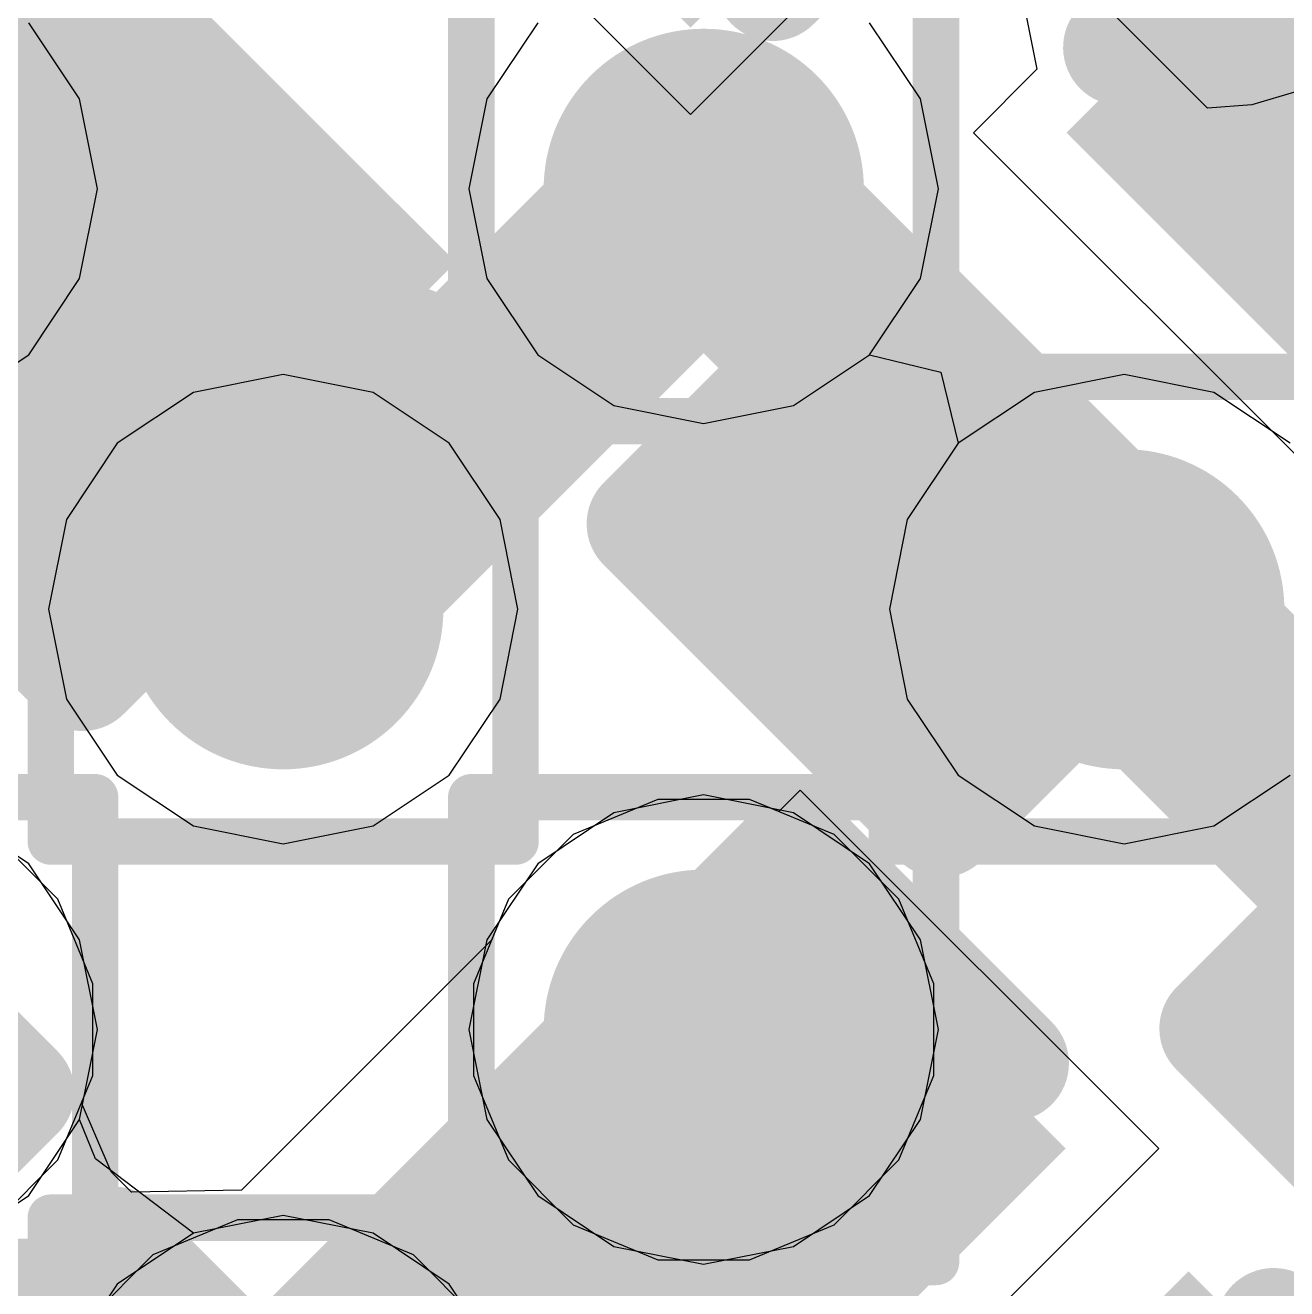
# Model space of a CAD drawing. Header units: inches. Extents: x -6 to 284, y -12 to 154.
# Drawn here: x 54.126 to 55.505, y 3.397 to 4.778 of the extents above; entities that cross this region are included whole.
import ezdxf

# ---------------------------------------------------------------- set-up
doc = ezdxf.new("R2010")
doc.units = ezdxf.units.IN
for name, color, linetype in [('Bottom Layer', 5, 'Continuous'), ('Bottom Overlay', 54, 'Continuous'), ('Bottom Paste', 16, 'Continuous'), ('Bottom Solder', 6, 'Continuous'), ('Drill Drawing', 1, 'Continuous'), ('GND-1', 16, 'Continuous'), ('GND-2', 90, 'Continuous'), ('GND-3', 216, 'Continuous'), ('GND-4', 54, 'Continuous'), ('PWR-1', 156, 'Continuous'), ('PWR-2', 130, 'Continuous'), ('Signal L1', 76, 'Continuous'), ('Signal L2', 6, 'Continuous'), ('Top Layer', 1, 'Continuous'), ('Top Paste', 8, 'Continuous'), ('Top Solder', 216, 'Continuous'), ('Via Holes', 16, 'Continuous')]:
    doc.layers.add(name, color=color, linetype=linetype)

# ---------------------------------------------------------------- blocks, each defined once
blk = doc.blocks.new('BGA_565_15_5_14_4__132')
at = {"layer": 'Top Layer'}
h = blk.add_hatch(color=1, dxfattribs=at)
edge = h.paths.add_edge_path()
edge.add_arc((2.275, 3.575), 0.125, 0, 360)
h = blk.add_hatch(color=1, dxfattribs=at)
edge = h.paths.add_edge_path()
edge.add_arc((2.925, 3.575), 0.125, 0, 360)
h = blk.add_hatch(color=1, dxfattribs=at)
edge = h.paths.add_edge_path()
edge.add_arc((2.275, 2.925), 0.125, 0, 360)
h = blk.add_hatch(color=1, dxfattribs=at)
edge = h.paths.add_edge_path()
edge.add_arc((2.925, 2.925), 0.125, 0, 360)
at = {"layer": 'Top Paste'}
h = blk.add_hatch(color=8, dxfattribs=at)
edge = h.paths.add_edge_path()
edge.add_arc((2.275, 3.575), 0.125, 0, 360)
h = blk.add_hatch(color=8, dxfattribs=at)
edge = h.paths.add_edge_path()
edge.add_arc((2.925, 3.575), 0.125, 0, 360)
h = blk.add_hatch(color=8, dxfattribs=at)
edge = h.paths.add_edge_path()
edge.add_arc((2.275, 2.925), 0.125, 0, 360)
h = blk.add_hatch(color=8, dxfattribs=at)
edge = h.paths.add_edge_path()
edge.add_arc((2.925, 2.925), 0.125, 0, 360)
at = {"layer": 'Top Solder'}
h = blk.add_hatch(color=216, dxfattribs=at)
edge = h.paths.add_edge_path()
edge.add_arc((2.275, 3.575), 0.175, 0, 360)
h = blk.add_hatch(color=216, dxfattribs=at)
edge = h.paths.add_edge_path()
edge.add_arc((2.925, 3.575), 0.175, 0, 360)
h = blk.add_hatch(color=216, dxfattribs=at)
edge = h.paths.add_edge_path()
edge.add_arc((2.275, 2.925), 0.175, 0, 360)
h = blk.add_hatch(color=216, dxfattribs=at)
edge = h.paths.add_edge_path()
edge.add_arc((2.925, 2.925), 0.175, 0, 360)
blk = doc.blocks.new('R___0201_B_191')
at = {"layer": 'Bottom Layer'}
for points in [[(-0.41, 0.185), (-0.14, 0.185), (-0.14, -0.185), (-0.41, -0.185)], [(0.14, 0.185), (0.41, 0.185), (0.41, -0.185), (0.14, -0.185)]]:
    blk.add_hatch(color=5, dxfattribs=at).paths.add_polyline_path(points)
at = {"layer": 'Bottom Paste'}
for points in [[(-0.41, 0.185), (-0.14, 0.185), (-0.14, -0.185), (-0.41, -0.185)], [(0.14, 0.185), (0.41, 0.185), (0.41, -0.185), (0.14, -0.185)]]:
    blk.add_hatch(color=16, dxfattribs=at).paths.add_polyline_path(points)
at = {"layer": 'Bottom Solder'}
for points in [[(-0.465, 0.24), (-0.085, 0.24), (-0.085, -0.24), (-0.465, -0.24)], [(0.085, 0.24), (0.465, 0.24), (0.465, -0.24), (0.085, -0.24)]]:
    blk.add_hatch(color=6, dxfattribs=at).paths.add_polyline_path(points)
at = {"layer": 'Bottom Overlay'}
for points in [[(-0.4826, 0.254, 0.127, 0.127, 0), (-0.4826, -0.254, 0.127, 0.127, 0)], [(-0.4826, 0.254, 0.127, 0.127, 0), (0.4826, 0.254, 0.127, 0.127, 0)], [(0.4826, 0.254, 0.127, 0.127, 0), (0.4826, -0.254, 0.127, 0.127, 0)], [(-0.4826, -0.254, 0.127, 0.127, 0), (0.4826, -0.254, 0.127, 0.127, 0)]]:
    blk.add_lwpolyline(points, format="xyseb", dxfattribs=at)
for points in [[(-0.5144, 0.254, 0.0635, 0.0635, 1), (-0.4509, 0.254, 0.0635, 0.0635, 1)], [(-0.5144, 0.254, 0.0635, 0.0635, 1), (-0.4509, 0.254, 0.0635, 0.0635, 1)], [(0.4508, 0.254, 0.0635, 0.0635, 1), (0.5143, 0.254, 0.0635, 0.0635, 1)], [(0.4508, 0.254, 0.0635, 0.0635, 1), (0.5143, 0.254, 0.0635, 0.0635, 1)], [(-0.5144, -0.254, 0.0635, 0.0635, 1), (-0.4509, -0.254, 0.0635, 0.0635, 1)], [(-0.5144, -0.254, 0.0635, 0.0635, 1), (-0.4509, -0.254, 0.0635, 0.0635, 1)], [(0.4509, -0.254, 0.0635, 0.0635, 1), (0.5144, -0.254, 0.0635, 0.0635, 1)], [(0.4509, -0.254, 0.0635, 0.0635, 1), (0.5144, -0.254, 0.0635, 0.0635, 1)]]:
    blk.add_lwpolyline(points, format="xyseb", close=True, dxfattribs=at)
blk = doc.blocks.new('CAP_0201_B_334')
at = {"layer": 'Bottom Layer'}
for points in [[(-0.45, 0.15), (-0.15, 0.15), (-0.15, -0.15), (-0.45, -0.15)], [(0.15, 0.15), (0.45, 0.15), (0.45, -0.15), (0.15, -0.15)]]:
    blk.add_hatch(color=5, dxfattribs=at).paths.add_polyline_path(points)
at = {"layer": 'Bottom Paste'}
for points in [[(-0.45, 0.15), (-0.15, 0.15), (-0.15, -0.15), (-0.45, -0.15)], [(0.15, 0.15), (0.45, 0.15), (0.45, -0.15), (0.15, -0.15)]]:
    blk.add_hatch(color=16, dxfattribs=at).paths.add_polyline_path(points)
at = {"layer": 'Bottom Solder'}
for points in [[(-0.505, 0.205), (-0.095, 0.205), (-0.095, -0.205), (-0.505, -0.205)], [(0.095, 0.205), (0.505, 0.205), (0.505, -0.205), (0.095, -0.205)]]:
    blk.add_hatch(color=6, dxfattribs=at).paths.add_polyline_path(points)
at = {"layer": 'Bottom Overlay'}
for points in [[(-0.5334, 0.2286, 0.127, 0.127, 0), (-0.2032, 0.2286, 0.127, 0.127, 0)], [(-0.5334, 0.2286, 0.127, 0.127, 0), (-0.5334, -0.2286, 0.127, 0.127, 0)], [(0.2032, 0.2286, 0.127, 0.127, 0), (0.5334, 0.2286, 0.127, 0.127, 0)], [(0.5334, 0.2286, 0.127, 0.127, 0), (0.5334, -0.2286, 0.127, 0.127, 0)], [(-0.5334, -0.2286, 0.127, 0.127, 0), (-0.2032, -0.2286, 0.127, 0.127, 0)], [(0.2032, -0.2286, 0.127, 0.127, 0), (0.5334, -0.2286, 0.127, 0.127, 0)]]:
    blk.add_lwpolyline(points, format="xyseb", dxfattribs=at)
for points in [[(-0.5651, 0.2286, 0.0635, 0.0635, 1), (-0.5016, 0.2286, 0.0635, 0.0635, 1)], [(-0.5651, 0.2286, 0.0635, 0.0635, 1), (-0.5016, 0.2286, 0.0635, 0.0635, 1)], [(-0.2349, 0.2286, 0.0635, 0.0635, 1), (-0.1714, 0.2286, 0.0635, 0.0635, 1)], [(0.1714, 0.2286, 0.0635, 0.0635, 1), (0.2349, 0.2286, 0.0635, 0.0635, 1)], [(0.5016, 0.2286, 0.0635, 0.0635, 1), (0.5651, 0.2286, 0.0635, 0.0635, 1)], [(0.5016, 0.2286, 0.0635, 0.0635, 1), (0.5651, 0.2286, 0.0635, 0.0635, 1)], [(-0.5651, -0.2286, 0.0635, 0.0635, 1), (-0.5016, -0.2286, 0.0635, 0.0635, 1)], [(-0.5651, -0.2286, 0.0635, 0.0635, 1), (-0.5016, -0.2286, 0.0635, 0.0635, 1)], [(-0.2349, -0.2286, 0.0635, 0.0635, 1), (-0.1714, -0.2286, 0.0635, 0.0635, 1)], [(0.1714, -0.2286, 0.0635, 0.0635, 1), (0.2349, -0.2286, 0.0635, 0.0635, 1)], [(0.5016, -0.2286, 0.0635, 0.0635, 1), (0.5651, -0.2286, 0.0635, 0.0635, 1)], [(0.5016, -0.2286, 0.0635, 0.0635, 1), (0.5651, -0.2286, 0.0635, 0.0635, 1)]]:
    blk.add_lwpolyline(points, format="xyseb", close=True, dxfattribs=at)
blk = doc.blocks.new('CAP_0201_B_357')
at = {"layer": 'Bottom Layer'}
for points in [[(-0.45, 0.15), (-0.15, 0.15), (-0.15, -0.15), (-0.45, -0.15)], [(0.15, 0.15), (0.45, 0.15), (0.45, -0.15), (0.15, -0.15)]]:
    blk.add_hatch(color=5, dxfattribs=at).paths.add_polyline_path(points)
at = {"layer": 'Bottom Paste'}
for points in [[(-0.45, 0.15), (-0.15, 0.15), (-0.15, -0.15), (-0.45, -0.15)], [(0.15, 0.15), (0.45, 0.15), (0.45, -0.15), (0.15, -0.15)]]:
    blk.add_hatch(color=16, dxfattribs=at).paths.add_polyline_path(points)
at = {"layer": 'Bottom Solder'}
for points in [[(-0.505, 0.205), (-0.095, 0.205), (-0.095, -0.205), (-0.505, -0.205)], [(0.095, 0.205), (0.505, 0.205), (0.505, -0.205), (0.095, -0.205)]]:
    blk.add_hatch(color=6, dxfattribs=at).paths.add_polyline_path(points)
at = {"layer": 'Bottom Overlay'}
for points in [[(-0.2032, 0.2286, 0.127, 0.127, 0), (-0.5334, 0.2286, 0.127, 0.127, 0)], [(-0.5334, 0.2286, 0.127, 0.127, 0), (-0.5334, -0.2286, 0.127, 0.127, 0)], [(0.5334, 0.2286, 0.127, 0.127, 0), (0.2032, 0.2286, 0.127, 0.127, 0)], [(0.5334, 0.2286, 0.127, 0.127, 0), (0.5334, -0.2286, 0.127, 0.127, 0)], [(-0.2032, -0.2286, 0.127, 0.127, 0), (-0.5334, -0.2286, 0.127, 0.127, 0)], [(0.5334, -0.2286, 0.127, 0.127, 0), (0.2032, -0.2286, 0.127, 0.127, 0)]]:
    blk.add_lwpolyline(points, format="xyseb", dxfattribs=at)
for points in [[(-0.5651, 0.2286, 0.0635, 0.0635, 1), (-0.5016, 0.2286, 0.0635, 0.0635, 1)], [(-0.5651, 0.2286, 0.0635, 0.0635, 1), (-0.5016, 0.2286, 0.0635, 0.0635, 1)], [(-0.2349, 0.2286, 0.0635, 0.0635, 1), (-0.1714, 0.2286, 0.0635, 0.0635, 1)], [(0.1714, 0.2286, 0.0635, 0.0635, 1), (0.2349, 0.2286, 0.0635, 0.0635, 1)], [(0.5016, 0.2286, 0.0635, 0.0635, 1), (0.5651, 0.2286, 0.0635, 0.0635, 1)], [(0.5016, 0.2286, 0.0635, 0.0635, 1), (0.5651, 0.2286, 0.0635, 0.0635, 1)], [(-0.5651, -0.2286, 0.0635, 0.0635, 1), (-0.5016, -0.2286, 0.0635, 0.0635, 1)], [(-0.5651, -0.2286, 0.0635, 0.0635, 1), (-0.5016, -0.2286, 0.0635, 0.0635, 1)], [(-0.2349, -0.2286, 0.0635, 0.0635, 1), (-0.1714, -0.2286, 0.0635, 0.0635, 1)], [(0.1714, -0.2286, 0.0635, 0.0635, 1), (0.2349, -0.2286, 0.0635, 0.0635, 1)], [(0.5016, -0.2286, 0.0635, 0.0635, 1), (0.5651, -0.2286, 0.0635, 0.0635, 1)], [(0.5016, -0.2286, 0.0635, 0.0635, 1), (0.5651, -0.2286, 0.0635, 0.0635, 1)]]:
    blk.add_lwpolyline(points, format="xyseb", close=True, dxfattribs=at)
blk = doc.blocks.new('CAP_0201_B_362')
at = {"layer": 'Bottom Layer'}
for points in [[(-0.45, 0.15), (-0.15, 0.15), (-0.15, -0.15), (-0.45, -0.15)], [(0.15, 0.15), (0.45, 0.15), (0.45, -0.15), (0.15, -0.15)]]:
    blk.add_hatch(color=5, dxfattribs=at).paths.add_polyline_path(points)
at = {"layer": 'Bottom Paste'}
for points in [[(-0.45, 0.15), (-0.15, 0.15), (-0.15, -0.15), (-0.45, -0.15)], [(0.15, 0.15), (0.45, 0.15), (0.45, -0.15), (0.15, -0.15)]]:
    blk.add_hatch(color=16, dxfattribs=at).paths.add_polyline_path(points)
at = {"layer": 'Bottom Solder'}
for points in [[(-0.505, 0.205), (-0.095, 0.205), (-0.095, -0.205), (-0.505, -0.205)], [(0.095, 0.205), (0.505, 0.205), (0.505, -0.205), (0.095, -0.205)]]:
    blk.add_hatch(color=6, dxfattribs=at).paths.add_polyline_path(points)
at = {"layer": 'Bottom Overlay'}
for points in [[(-0.5334, 0.2286, 0.127, 0.127, 0), (-0.5334, -0.2286, 0.127, 0.127, 0)], [(-0.5334, 0.2286, 0.127, 0.127, 0), (-0.2032, 0.2286, 0.127, 0.127, 0)], [(0.2032, 0.2286, 0.127, 0.127, 0), (0.5334, 0.2286, 0.127, 0.127, 0)], [(0.5334, 0.2286, 0.127, 0.127, 0), (0.5334, -0.2286, 0.127, 0.127, 0)], [(-0.5334, -0.2286, 0.127, 0.127, 0), (-0.2032, -0.2286, 0.127, 0.127, 0)], [(0.2032, -0.2286, 0.127, 0.127, 0), (0.5334, -0.2286, 0.127, 0.127, 0)]]:
    blk.add_lwpolyline(points, format="xyseb", dxfattribs=at)
for points in [[(-0.5651, 0.2286, 0.0635, 0.0635, 1), (-0.5016, 0.2286, 0.0635, 0.0635, 1)], [(-0.5651, 0.2286, 0.0635, 0.0635, 1), (-0.5016, 0.2286, 0.0635, 0.0635, 1)], [(-0.2349, 0.2286, 0.0635, 0.0635, 1), (-0.1714, 0.2286, 0.0635, 0.0635, 1)], [(0.1714, 0.2286, 0.0635, 0.0635, 1), (0.2349, 0.2286, 0.0635, 0.0635, 1)], [(0.5016, 0.2286, 0.0635, 0.0635, 1), (0.5651, 0.2286, 0.0635, 0.0635, 1)], [(0.5016, 0.2286, 0.0635, 0.0635, 1), (0.5651, 0.2286, 0.0635, 0.0635, 1)], [(-0.5651, -0.2286, 0.0635, 0.0635, 1), (-0.5016, -0.2286, 0.0635, 0.0635, 1)], [(-0.5651, -0.2286, 0.0635, 0.0635, 1), (-0.5016, -0.2286, 0.0635, 0.0635, 1)], [(-0.2349, -0.2286, 0.0635, 0.0635, 1), (-0.1714, -0.2286, 0.0635, 0.0635, 1)], [(0.1714, -0.2286, 0.0635, 0.0635, 1), (0.2349, -0.2286, 0.0635, 0.0635, 1)], [(0.5016, -0.2286, 0.0635, 0.0635, 1), (0.5651, -0.2286, 0.0635, 0.0635, 1)], [(0.5016, -0.2286, 0.0635, 0.0635, 1), (0.5651, -0.2286, 0.0635, 0.0635, 1)]]:
    blk.add_lwpolyline(points, format="xyseb", close=True, dxfattribs=at)
blk = doc.blocks.new('CAP_0201_B_376')
at = {"layer": 'Bottom Layer'}
for points in [[(-0.45, 0.15), (-0.15, 0.15), (-0.15, -0.15), (-0.45, -0.15)], [(0.15, 0.15), (0.45, 0.15), (0.45, -0.15), (0.15, -0.15)]]:
    blk.add_hatch(color=5, dxfattribs=at).paths.add_polyline_path(points)
at = {"layer": 'Bottom Paste'}
for points in [[(-0.45, 0.15), (-0.15, 0.15), (-0.15, -0.15), (-0.45, -0.15)], [(0.15, 0.15), (0.45, 0.15), (0.45, -0.15), (0.15, -0.15)]]:
    blk.add_hatch(color=16, dxfattribs=at).paths.add_polyline_path(points)
at = {"layer": 'Bottom Solder'}
for points in [[(-0.505, 0.205), (-0.095, 0.205), (-0.095, -0.205), (-0.505, -0.205)], [(0.095, 0.205), (0.505, 0.205), (0.505, -0.205), (0.095, -0.205)]]:
    blk.add_hatch(color=6, dxfattribs=at).paths.add_polyline_path(points)
at = {"layer": 'Bottom Overlay'}
for points in [[(-0.5334, 0.2286, 0.127, 0.127, 0), (-0.2032, 0.2286, 0.127, 0.127, 0)], [(-0.5334, 0.2286, 0.127, 0.127, 0), (-0.5334, -0.2286, 0.127, 0.127, 0)], [(0.2032, 0.2286, 0.127, 0.127, 0), (0.5334, 0.2286, 0.127, 0.127, 0)], [(0.5334, 0.2286, 0.127, 0.127, 0), (0.5334, -0.2286, 0.127, 0.127, 0)], [(-0.5334, -0.2286, 0.127, 0.127, 0), (-0.2032, -0.2286, 0.127, 0.127, 0)], [(0.2032, -0.2286, 0.127, 0.127, 0), (0.5334, -0.2286, 0.127, 0.127, 0)]]:
    blk.add_lwpolyline(points, format="xyseb", dxfattribs=at)
for points in [[(-0.5651, 0.2286, 0.0635, 0.0635, 1), (-0.5016, 0.2286, 0.0635, 0.0635, 1)], [(-0.5651, 0.2286, 0.0635, 0.0635, 1), (-0.5016, 0.2286, 0.0635, 0.0635, 1)], [(-0.2349, 0.2286, 0.0635, 0.0635, 1), (-0.1714, 0.2286, 0.0635, 0.0635, 1)], [(0.1714, 0.2286, 0.0635, 0.0635, 1), (0.2349, 0.2286, 0.0635, 0.0635, 1)], [(0.5016, 0.2286, 0.0635, 0.0635, 1), (0.5651, 0.2286, 0.0635, 0.0635, 1)], [(0.5016, 0.2286, 0.0635, 0.0635, 1), (0.5651, 0.2286, 0.0635, 0.0635, 1)], [(-0.5651, -0.2286, 0.0635, 0.0635, 1), (-0.5016, -0.2286, 0.0635, 0.0635, 1)], [(-0.5651, -0.2286, 0.0635, 0.0635, 1), (-0.5016, -0.2286, 0.0635, 0.0635, 1)], [(-0.2349, -0.2286, 0.0635, 0.0635, 1), (-0.1714, -0.2286, 0.0635, 0.0635, 1)], [(0.1714, -0.2286, 0.0635, 0.0635, 1), (0.2349, -0.2286, 0.0635, 0.0635, 1)], [(0.5016, -0.2286, 0.0635, 0.0635, 1), (0.5651, -0.2286, 0.0635, 0.0635, 1)], [(0.5016, -0.2286, 0.0635, 0.0635, 1), (0.5651, -0.2286, 0.0635, 0.0635, 1)]]:
    blk.add_lwpolyline(points, format="xyseb", close=True, dxfattribs=at)
blk = doc.blocks.new('C___0402_B_417')
at = {"layer": 'Bottom Layer'}
blk.add_hatch(color=5, dxfattribs=at).paths.add_polyline_path([(-0.2413, 0.3175), (-0.2413, -0.3175), (-0.6985, -0.3175), (-0.6985, 0.3175)])
at = {"layer": 'Bottom Paste'}
blk.add_hatch(color=16, dxfattribs=at).paths.add_polyline_path([(-0.2413, 0.3175), (-0.2413, -0.3175), (-0.6985, -0.3175), (-0.6985, 0.3175)])
at = {"layer": 'Bottom Solder'}
for points in [[(-0.1813, 0.3775), (-0.1813, -0.3775), (-0.7585, -0.3775), (-0.7585, 0.3775)], [(0.7585, 0.3775), (0.7585, -0.3775), (0.1813, -0.3775), (0.1813, 0.3775)]]:
    blk.add_hatch(color=6, dxfattribs=at).paths.add_polyline_path(points)
at = {"layer": 'Bottom Overlay'}
for points in [[(-0.7874, 0.4064, 0.127, 0.127, 0), (-0.7874, -0.4064, 0.127, 0.127, 0)], [(-0.7874, -0.4064, 0.127, 0.127, 0), (-0.2794, -0.4064, 0.127, 0.127, 0)], [(0.2794, -0.4064, 0.127, 0.127, 0), (0.7874, -0.4064, 0.127, 0.127, 0)]]:
    blk.add_lwpolyline(points, format="xyseb", dxfattribs=at)
for points in [[(-0.8191, -0.4064, 0.0635, 0.0635, 1), (-0.7556, -0.4064, 0.0635, 0.0635, 1)], [(-0.8191, -0.4064, 0.0635, 0.0635, 1), (-0.7556, -0.4064, 0.0635, 0.0635, 1)], [(-0.3111, -0.4064, 0.0635, 0.0635, 1), (-0.2477, -0.4064, 0.0635, 0.0635, 1)], [(0.2477, -0.4064, 0.0635, 0.0635, 1), (0.3111, -0.4064, 0.0635, 0.0635, 1)]]:
    blk.add_lwpolyline(points, format="xyseb", close=True, dxfattribs=at)

msp = doc.modelspace()

# ---------------------------------------------------------------- hatches: boundary and pattern name
at = {"layer": 'Bottom Layer'}
h = msp.add_hatch(color=5, dxfattribs=at)
edge = h.paths.add_edge_path()
edge.add_arc((54.8674, 4.599), 0.15, 0, 360)
h = msp.add_hatch(color=5, dxfattribs=at)
edge = h.paths.add_edge_path()
edge.add_arc((54.4078, 4.1394), 0.15, 0, 360)
h = msp.add_hatch(color=5, dxfattribs=at)
edge = h.paths.add_edge_path()
edge.add_arc((55.3271, 4.1394), 0.15, 0, 360)
h = msp.add_hatch(color=5, dxfattribs=at)
edge = h.paths.add_edge_path()
edge.add_arc((54.8674, 3.6798), 0.15, 0, 360)
at = {"layer": 'GND-1'}
h = msp.add_hatch(color=16, dxfattribs=at)
edge = h.paths.add_edge_path()
edge.add_arc((54.8674, 4.599), 0.15, 0, 360)
h = msp.add_hatch(color=16, dxfattribs=at)
edge = h.paths.add_edge_path()
edge.add_arc((54.4078, 4.1394), 0.15, 0, 360)
h = msp.add_hatch(color=16, dxfattribs=at)
edge = h.paths.add_edge_path()
edge.add_arc((55.3271, 4.1394), 0.15, 0, 360)
h = msp.add_hatch(color=16, dxfattribs=at)
edge = h.paths.add_edge_path()
edge.add_arc((54.8674, 3.6798), 0.15, 0, 360)
at = {"layer": 'GND-2'}
h = msp.add_hatch(color=90, dxfattribs=at)
edge = h.paths.add_edge_path()
edge.add_arc((54.8674, 4.599), 0.15, 0, 360)
h = msp.add_hatch(color=90, dxfattribs=at)
edge = h.paths.add_edge_path()
edge.add_arc((54.4078, 4.1394), 0.15, 0, 360)
h = msp.add_hatch(color=90, dxfattribs=at)
edge = h.paths.add_edge_path()
edge.add_arc((55.3271, 4.1394), 0.15, 0, 360)
h = msp.add_hatch(color=90, dxfattribs=at)
edge = h.paths.add_edge_path()
edge.add_arc((54.8674, 3.6798), 0.15, 0, 360)
at = {"layer": 'GND-3'}
h = msp.add_hatch(color=216, dxfattribs=at)
edge = h.paths.add_edge_path()
edge.add_arc((54.8674, 4.599), 0.15, 0, 360)
h = msp.add_hatch(color=216, dxfattribs=at)
edge = h.paths.add_edge_path()
edge.add_arc((54.4078, 4.1394), 0.15, 0, 360)
h = msp.add_hatch(color=216, dxfattribs=at)
edge = h.paths.add_edge_path()
edge.add_arc((55.3271, 4.1394), 0.15, 0, 360)
h = msp.add_hatch(color=216, dxfattribs=at)
edge = h.paths.add_edge_path()
edge.add_arc((54.8674, 3.6798), 0.15, 0, 360)
at = {"layer": 'GND-4'}
h = msp.add_hatch(color=54, dxfattribs=at)
edge = h.paths.add_edge_path()
edge.add_arc((54.8674, 4.599), 0.15, 0, 360)
h = msp.add_hatch(color=54, dxfattribs=at)
edge = h.paths.add_edge_path()
edge.add_arc((54.4078, 4.1394), 0.15, 0, 360)
h = msp.add_hatch(color=54, dxfattribs=at)
edge = h.paths.add_edge_path()
edge.add_arc((55.3271, 4.1394), 0.15, 0, 360)
h = msp.add_hatch(color=54, dxfattribs=at)
edge = h.paths.add_edge_path()
edge.add_arc((54.8674, 3.6798), 0.15, 0, 360)
at = {"layer": 'PWR-1'}
h = msp.add_hatch(color=156, dxfattribs=at)
edge = h.paths.add_edge_path()
edge.add_arc((54.8674, 4.599), 0.15, 0, 360)
h = msp.add_hatch(color=156, dxfattribs=at)
edge = h.paths.add_edge_path()
edge.add_arc((54.4078, 4.1394), 0.15, 0, 360)
h = msp.add_hatch(color=156, dxfattribs=at)
edge = h.paths.add_edge_path()
edge.add_arc((55.3271, 4.1394), 0.15, 0, 360)
h = msp.add_hatch(color=156, dxfattribs=at)
edge = h.paths.add_edge_path()
edge.add_arc((54.8674, 3.6798), 0.15, 0, 360)
at = {"layer": 'PWR-2'}
h = msp.add_hatch(color=130, dxfattribs=at)
edge = h.paths.add_edge_path()
edge.add_arc((54.8674, 4.599), 0.15, 0, 360)
h = msp.add_hatch(color=130, dxfattribs=at)
edge = h.paths.add_edge_path()
edge.add_arc((54.4078, 4.1394), 0.15, 0, 360)
h = msp.add_hatch(color=130, dxfattribs=at)
edge = h.paths.add_edge_path()
edge.add_arc((55.3271, 4.1394), 0.15, 0, 360)
h = msp.add_hatch(color=130, dxfattribs=at)
edge = h.paths.add_edge_path()
edge.add_arc((54.8674, 3.6798), 0.15, 0, 360)
at = {"layer": 'Signal L1'}
h = msp.add_hatch(color=76, dxfattribs=at)
edge = h.paths.add_edge_path()
edge.add_arc((54.8674, 4.599), 0.15, 0, 360)
h = msp.add_hatch(color=76, dxfattribs=at)
edge = h.paths.add_edge_path()
edge.add_arc((54.4078, 4.1394), 0.15, 0, 360)
h = msp.add_hatch(color=76, dxfattribs=at)
edge = h.paths.add_edge_path()
edge.add_arc((55.3271, 4.1394), 0.15, 0, 360)
h = msp.add_hatch(color=76, dxfattribs=at)
edge = h.paths.add_edge_path()
edge.add_arc((54.8674, 3.6798), 0.15, 0, 360)
at = {"layer": 'Signal L2'}
h = msp.add_hatch(color=6, dxfattribs=at)
edge = h.paths.add_edge_path()
edge.add_arc((54.8674, 4.599), 0.15, 0, 360)
h = msp.add_hatch(color=6, dxfattribs=at)
edge = h.paths.add_edge_path()
edge.add_arc((54.4078, 4.1394), 0.15, 0, 360)
h = msp.add_hatch(color=6, dxfattribs=at)
edge = h.paths.add_edge_path()
edge.add_arc((55.3271, 4.1394), 0.15, 0, 360)
h = msp.add_hatch(color=6, dxfattribs=at)
edge = h.paths.add_edge_path()
edge.add_arc((54.8674, 3.6798), 0.15, 0, 360)
at = {"layer": 'Top Layer'}
h = msp.add_hatch(color=1, dxfattribs=at)
edge = h.paths.add_edge_path()
edge.add_arc((54.8674, 4.599), 0.15, 0, 360)
h = msp.add_hatch(color=1, dxfattribs=at)
edge = h.paths.add_edge_path()
edge.add_arc((54.4078, 4.1394), 0.15, 0, 360)
h = msp.add_hatch(color=1, dxfattribs=at)
edge = h.paths.add_edge_path()
edge.add_arc((55.3271, 4.1394), 0.15, 0, 360)
h = msp.add_hatch(color=1, dxfattribs=at)
edge = h.paths.add_edge_path()
edge.add_arc((54.8674, 3.6798), 0.15, 0, 360)
at = {"layer": 'Via Holes'}
h = msp.add_hatch(color=7, dxfattribs=at)
edge = h.paths.add_edge_path()
edge.add_arc((54.8674, 4.599), 0.075, 0, 360)
h = msp.add_hatch(color=7, dxfattribs=at)
edge = h.paths.add_edge_path()
edge.add_arc((54.4078, 4.1394), 0.075, 0, 360)
h = msp.add_hatch(color=7, dxfattribs=at)
edge = h.paths.add_edge_path()
edge.add_arc((55.3271, 4.1394), 0.075, 0, 360)
h = msp.add_hatch(color=7, dxfattribs=at)
edge = h.paths.add_edge_path()
edge.add_arc((54.8674, 3.6798), 0.075, 0, 360)

# ---------------------------------------------------------------- linework, layer by layer
at = {"layer": 'Bottom Layer'}
for p, q in [((54.6192, 4.9142), (54.8531, 4.6803)), ((54.8531, 4.6803), (55.0432, 4.8705)), ((55.2107, 4.8345), (55.2316, 4.7296)), ((55.2316, 4.7296), (55.1622, 4.6603)), ((55.1622, 4.6603), (55.554, 4.2686)), ((54.973, 3.9416), (54.9496, 3.9181)), ((55.3648, 3.5498), (54.973, 3.9416)), ((54.8174, 3.9314), (54.7249, 3.8931)), ((54.9175, 3.9314), (54.8174, 3.9314)), ((54.9496, 3.9181), (54.9175, 3.9314)), ((54.1615, 3.8223), (54.0907, 3.8931)), ((54.7249, 3.8931), (54.6541, 3.8223)), ((54.1998, 3.7298), (54.1615, 3.8223)), ((54.6541, 3.8223), (54.6356, 3.7776)), ((54.6356, 3.7776), (54.3624, 3.5044)), ((54.1998, 3.6297), (54.1998, 3.7298)), ((54.1874, 3.5997), (54.1998, 3.6297)), ((54.2198, 3.5243), (54.1874, 3.5997)), ((54.973, 3.1581), (55.3648, 3.5498)), ((54.2419, 3.5022), (54.2198, 3.5243)), ((54.2424, 3.5019), (54.2419, 3.5022)), ((54.3624, 3.5044), (54.2424, 3.5019))]:
    msp.add_line(p, q, dxfattribs=at)
for points in [[(54.4078, 3.2202, 0.2032, 0.2032, 0), (54.8674, 3.6798, 0.2032, 0.2032, 0)], [(54.8674, 3.6798, 0.2032, 0.2032, 0), (54.8674, 3.6798, 0.2032, 0.2032, 0)]]:
    msp.add_lwpolyline(points, format="xyseb", dxfattribs=at)
msp.add_lwpolyline([(54.8166, 3.6798, 0.1016, 0.1016, 1), (54.9182, 3.6798, 0.1016, 0.1016, 1)], format="xyseb", close=True, dxfattribs=at)
msp.add_lwpolyline([(54.8166, 3.6798, 0.1016, 0.1016, 1), (54.9182, 3.6798, 0.1016, 0.1016, 1)], format="xyseb", close=True, dxfattribs=at)
msp.add_lwpolyline([(54.8166, 3.6798, 0.1016, 0.1016, 1), (54.9182, 3.6798, 0.1016, 0.1016, 1)], format="xyseb", close=True, dxfattribs=at)
at = {"layer": 'Drill Drawing'}
for points in [[(54.2022, 4.345, 0.0508, 0.0508, 0), (54.2022, 4.853, 0.0508, 0.0508, 0)], [(54.6134, 4.345, 0.0508, 0.0508, 0), (54.6134, 4.853, 0.0508, 0.0508, 0)], [(55.1214, 4.345, 0.0508, 0.0508, 0), (55.1214, 4.853, 0.0508, 0.0508, 0)], [(54.1538, 4.3934, 0.0508, 0.0508, 0), (54.6618, 4.3934, 0.0508, 0.0508, 0)], [(54.1538, 3.8854, 0.0508, 0.0508, 0), (54.1538, 4.3934, 0.0508, 0.0508, 0)], [(54.6618, 3.8854, 0.0508, 0.0508, 0), (54.6618, 4.3934, 0.0508, 0.0508, 0)], [(55.0731, 4.3934, 0.0508, 0.0508, 0), (55.5811, 4.3934, 0.0508, 0.0508, 0)], [(55.0731, 3.8854, 0.0508, 0.0508, 0), (55.0731, 4.3934, 0.0508, 0.0508, 0)], [(53.6942, 4.345, 0.0508, 0.0508, 0), (54.2022, 4.345, 0.0508, 0.0508, 0)], [(54.6134, 4.345, 0.0508, 0.0508, 0), (55.1214, 4.345, 0.0508, 0.0508, 0)], [(53.6942, 3.9338, 0.0508, 0.0508, 0), (54.2022, 3.9338, 0.0508, 0.0508, 0)], [(54.2022, 3.4258, 0.0508, 0.0508, 0), (54.2022, 3.9338, 0.0508, 0.0508, 0)], [(54.6134, 3.9338, 0.0508, 0.0508, 0), (55.1214, 3.9338, 0.0508, 0.0508, 0)], [(54.6134, 3.4258, 0.0508, 0.0508, 0), (54.6134, 3.9338, 0.0508, 0.0508, 0)], [(55.1214, 3.4258, 0.0508, 0.0508, 0), (55.1214, 3.9338, 0.0508, 0.0508, 0)], [(54.1538, 3.8854, 0.0508, 0.0508, 0), (54.6618, 3.8854, 0.0508, 0.0508, 0)], [(55.0731, 3.8854, 0.0508, 0.0508, 0), (55.5811, 3.8854, 0.0508, 0.0508, 0)], [(54.1538, 3.4742, 0.0508, 0.0508, 0), (54.6618, 3.4742, 0.0508, 0.0508, 0)], [(54.1538, 2.9662, 0.0508, 0.0508, 0), (54.1538, 3.4742, 0.0508, 0.0508, 0)], [(54.6618, 2.9662, 0.0508, 0.0508, 0), (54.6618, 3.4742, 0.0508, 0.0508, 0)], [(53.6942, 3.4258, 0.0508, 0.0508, 0), (54.2022, 3.4258, 0.0508, 0.0508, 0)], [(54.6134, 3.4258, 0.0508, 0.0508, 0), (55.1214, 3.4258, 0.0508, 0.0508, 0)]]:
    msp.add_lwpolyline(points, format="xyseb", dxfattribs=at)
for points in [[(54.1411, 4.3934, 0.0254, 0.0254, 1), (54.1665, 4.3934, 0.0254, 0.0254, 1)], [(54.1411, 4.3934, 0.0254, 0.0254, 1), (54.1665, 4.3934, 0.0254, 0.0254, 1)], [(54.6491, 4.3934, 0.0254, 0.0254, 1), (54.6745, 4.3934, 0.0254, 0.0254, 1)], [(54.6491, 4.3934, 0.0254, 0.0254, 1), (54.6745, 4.3934, 0.0254, 0.0254, 1)], [(55.0604, 4.3934, 0.0254, 0.0254, 1), (55.0858, 4.3934, 0.0254, 0.0254, 1)], [(55.0604, 4.3934, 0.0254, 0.0254, 1), (55.0858, 4.3934, 0.0254, 0.0254, 1)], [(54.1895, 4.345, 0.0254, 0.0254, 1), (54.2149, 4.345, 0.0254, 0.0254, 1)], [(54.1895, 4.345, 0.0254, 0.0254, 1), (54.2149, 4.345, 0.0254, 0.0254, 1)], [(54.6007, 4.345, 0.0254, 0.0254, 1), (54.6261, 4.345, 0.0254, 0.0254, 1)], [(54.6007, 4.345, 0.0254, 0.0254, 1), (54.6261, 4.345, 0.0254, 0.0254, 1)], [(55.1087, 4.345, 0.0254, 0.0254, 1), (55.1341, 4.345, 0.0254, 0.0254, 1)], [(55.1087, 4.345, 0.0254, 0.0254, 1), (55.1341, 4.345, 0.0254, 0.0254, 1)], [(54.1895, 3.9338, 0.0254, 0.0254, 1), (54.2149, 3.9338, 0.0254, 0.0254, 1)], [(54.1895, 3.9338, 0.0254, 0.0254, 1), (54.2149, 3.9338, 0.0254, 0.0254, 1)], [(54.6007, 3.9338, 0.0254, 0.0254, 1), (54.6261, 3.9338, 0.0254, 0.0254, 1)], [(54.6007, 3.9338, 0.0254, 0.0254, 1), (54.6261, 3.9338, 0.0254, 0.0254, 1)], [(55.1087, 3.9338, 0.0254, 0.0254, 1), (55.1341, 3.9338, 0.0254, 0.0254, 1)], [(55.1087, 3.9338, 0.0254, 0.0254, 1), (55.1341, 3.9338, 0.0254, 0.0254, 1)], [(54.1411, 3.8854, 0.0254, 0.0254, 1), (54.1665, 3.8854, 0.0254, 0.0254, 1)], [(54.1411, 3.8854, 0.0254, 0.0254, 1), (54.1665, 3.8854, 0.0254, 0.0254, 1)], [(54.6491, 3.8854, 0.0254, 0.0254, 1), (54.6745, 3.8854, 0.0254, 0.0254, 1)], [(54.6491, 3.8854, 0.0254, 0.0254, 1), (54.6745, 3.8854, 0.0254, 0.0254, 1)], [(55.0604, 3.8854, 0.0254, 0.0254, 1), (55.0858, 3.8854, 0.0254, 0.0254, 1)], [(55.0604, 3.8854, 0.0254, 0.0254, 1), (55.0858, 3.8854, 0.0254, 0.0254, 1)], [(54.1411, 3.4742, 0.0254, 0.0254, 1), (54.1665, 3.4742, 0.0254, 0.0254, 1)], [(54.1411, 3.4742, 0.0254, 0.0254, 1), (54.1665, 3.4742, 0.0254, 0.0254, 1)], [(54.6491, 3.4742, 0.0254, 0.0254, 1), (54.6745, 3.4742, 0.0254, 0.0254, 1)], [(54.6491, 3.4742, 0.0254, 0.0254, 1), (54.6745, 3.4742, 0.0254, 0.0254, 1)], [(54.1895, 3.4258, 0.0254, 0.0254, 1), (54.2149, 3.4258, 0.0254, 0.0254, 1)], [(54.1895, 3.4258, 0.0254, 0.0254, 1), (54.2149, 3.4258, 0.0254, 0.0254, 1)], [(54.6007, 3.4258, 0.0254, 0.0254, 1), (54.6261, 3.4258, 0.0254, 0.0254, 1)], [(54.6007, 3.4258, 0.0254, 0.0254, 1), (54.6261, 3.4258, 0.0254, 0.0254, 1)], [(55.1087, 3.4258, 0.0254, 0.0254, 1), (55.1341, 3.4258, 0.0254, 0.0254, 1)], [(55.1087, 3.4258, 0.0254, 0.0254, 1), (55.1341, 3.4258, 0.0254, 0.0254, 1)]]:
    msp.add_lwpolyline(points, format="xyseb", close=True, dxfattribs=at)
at = {"layer": 'GND-1'}
for p, q in [((54.8174, 3.9314), (54.7249, 3.8931)), ((54.9175, 3.9314), (54.8174, 3.9314)), ((55.01, 3.8931), (54.9175, 3.9314)), ((54.1615, 3.8223), (54.0907, 3.8931)), ((54.7249, 3.8931), (54.6541, 3.8223)), ((55.0807, 3.8223), (55.01, 3.8931)), ((54.1998, 3.7298), (54.1615, 3.8223)), ((54.6541, 3.8223), (54.6158, 3.7298)), ((55.119, 3.7298), (55.0807, 3.8223)), ((54.1998, 3.6297), (54.1998, 3.7298)), ((54.6158, 3.7298), (54.6158, 3.6297)), ((55.119, 3.6297), (55.119, 3.7298)), ((54.1615, 3.5373), (54.1998, 3.6297)), ((54.6158, 3.6297), (54.6541, 3.5373)), ((55.0807, 3.5373), (55.119, 3.6297)), ((54.0907, 3.4665), (54.1615, 3.5373)), ((54.6541, 3.5373), (54.7249, 3.4665)), ((55.01, 3.4665), (55.0807, 3.5373)), ((54.3578, 3.4718), (54.2653, 3.4335)), ((54.4579, 3.4718), (54.3578, 3.4718)), ((54.5503, 3.4335), (54.4579, 3.4718)), ((54.7249, 3.4665), (54.8174, 3.4282)), ((54.9175, 3.4282), (55.01, 3.4665)), ((54.2653, 3.4335), (54.1945, 3.3627)), ((54.6211, 3.3627), (54.5503, 3.4335)), ((54.8174, 3.4282), (54.9175, 3.4282))]:
    msp.add_line(p, q, dxfattribs=at)
at = {"layer": 'GND-2'}
for p, q in [((54.8174, 3.9314), (54.7249, 3.8931)), ((54.9175, 3.9314), (54.8174, 3.9314)), ((55.01, 3.8931), (54.9175, 3.9314)), ((54.1615, 3.8223), (54.0907, 3.8931)), ((54.7249, 3.8931), (54.6541, 3.8223)), ((55.0807, 3.8223), (55.01, 3.8931)), ((54.1998, 3.7298), (54.1615, 3.8223)), ((54.6541, 3.8223), (54.6158, 3.7298)), ((55.119, 3.7298), (55.0807, 3.8223)), ((54.1998, 3.6297), (54.1998, 3.7298)), ((54.6158, 3.7298), (54.6158, 3.6297)), ((55.119, 3.6297), (55.119, 3.7298)), ((54.1615, 3.5373), (54.1998, 3.6297)), ((54.6158, 3.6297), (54.6541, 3.5373)), ((55.0807, 3.5373), (55.119, 3.6297)), ((54.0907, 3.4665), (54.1615, 3.5373)), ((54.6541, 3.5373), (54.7249, 3.4665)), ((55.01, 3.4665), (55.0807, 3.5373)), ((54.3578, 3.4718), (54.2653, 3.4335)), ((54.4579, 3.4718), (54.3578, 3.4718)), ((54.5503, 3.4335), (54.4579, 3.4718)), ((54.7249, 3.4665), (54.8174, 3.4282)), ((54.9175, 3.4282), (55.01, 3.4665)), ((54.2653, 3.4335), (54.1945, 3.3627)), ((54.6211, 3.3627), (54.5503, 3.4335)), ((54.8174, 3.4282), (54.9175, 3.4282))]:
    msp.add_line(p, q, dxfattribs=at)
at = {"layer": 'GND-3'}
for p, q in [((54.8174, 3.9314), (54.7249, 3.8931)), ((54.9175, 3.9314), (54.8174, 3.9314)), ((55.01, 3.8931), (54.9175, 3.9314)), ((54.1615, 3.8223), (54.0907, 3.8931)), ((54.7249, 3.8931), (54.6541, 3.8223)), ((55.0807, 3.8223), (55.01, 3.8931)), ((54.1998, 3.7298), (54.1615, 3.8223)), ((54.6541, 3.8223), (54.6158, 3.7298)), ((55.119, 3.7298), (55.0807, 3.8223)), ((54.1998, 3.6297), (54.1998, 3.7298)), ((54.6158, 3.7298), (54.6158, 3.6297)), ((55.119, 3.6297), (55.119, 3.7298)), ((54.1615, 3.5373), (54.1998, 3.6297)), ((54.6158, 3.6297), (54.6541, 3.5373)), ((55.0807, 3.5373), (55.119, 3.6297)), ((54.0907, 3.4665), (54.1615, 3.5373)), ((54.6541, 3.5373), (54.7249, 3.4665)), ((55.01, 3.4665), (55.0807, 3.5373)), ((54.3578, 3.4718), (54.2653, 3.4335)), ((54.4579, 3.4718), (54.3578, 3.4718)), ((54.5503, 3.4335), (54.4579, 3.4718)), ((54.7249, 3.4665), (54.8174, 3.4282)), ((54.9175, 3.4282), (55.01, 3.4665)), ((54.2653, 3.4335), (54.1945, 3.3627)), ((54.6211, 3.3627), (54.5503, 3.4335)), ((54.8174, 3.4282), (54.9175, 3.4282))]:
    msp.add_line(p, q, dxfattribs=at)
at = {"layer": 'GND-4'}
for p, q in [((54.8174, 3.9314), (54.7249, 3.8931)), ((54.9175, 3.9314), (54.8174, 3.9314)), ((55.01, 3.8931), (54.9175, 3.9314)), ((54.1615, 3.8223), (54.0907, 3.8931)), ((54.7249, 3.8931), (54.6541, 3.8223)), ((55.0807, 3.8223), (55.01, 3.8931)), ((54.1998, 3.7298), (54.1615, 3.8223)), ((54.6541, 3.8223), (54.6158, 3.7298)), ((55.119, 3.7298), (55.0807, 3.8223)), ((54.1998, 3.6297), (54.1998, 3.7298)), ((54.6158, 3.7298), (54.6158, 3.6297)), ((55.119, 3.6297), (55.119, 3.7298)), ((54.1615, 3.5373), (54.1998, 3.6297)), ((54.6158, 3.6297), (54.6541, 3.5373)), ((55.0807, 3.5373), (55.119, 3.6297)), ((54.0907, 3.4665), (54.1615, 3.5373)), ((54.6541, 3.5373), (54.7249, 3.4665)), ((55.01, 3.4665), (55.0807, 3.5373)), ((54.3578, 3.4718), (54.2653, 3.4335)), ((54.4579, 3.4718), (54.3578, 3.4718)), ((54.5503, 3.4335), (54.4579, 3.4718)), ((54.7249, 3.4665), (54.8174, 3.4282)), ((54.9175, 3.4282), (55.01, 3.4665)), ((54.2653, 3.4335), (54.1945, 3.3627)), ((54.6211, 3.3627), (54.5503, 3.4335)), ((54.8174, 3.4282), (54.9175, 3.4282))]:
    msp.add_line(p, q, dxfattribs=at)
at = {"layer": 'PWR-1'}
for p, q in [((54.1852, 4.6972), (54.1296, 4.7804)), ((54.686, 4.7804), (54.6304, 4.6972)), ((55.1044, 4.6972), (55.0488, 4.7804)), ((54.2047, 4.599), (54.1852, 4.6972)), ((54.6304, 4.6972), (54.6109, 4.599)), ((55.124, 4.599), (55.1044, 4.6972)), ((54.1852, 4.5008), (54.2047, 4.599)), ((54.6109, 4.599), (54.6304, 4.5008)), ((55.1044, 4.5008), (55.124, 4.599)), ((54.1296, 4.4176), (54.1852, 4.5008)), ((54.6304, 4.5008), (54.686, 4.4176)), ((55.0488, 4.4176), (55.1044, 4.5008)), ((54.0464, 4.362), (54.1296, 4.4176)), ((54.686, 4.4176), (54.7693, 4.362)), ((54.9656, 4.362), (55.0488, 4.4176)), ((54.4078, 4.3959), (54.3096, 4.3764)), ((54.506, 4.3764), (54.4078, 4.3959)), ((55.3271, 4.3959), (55.2289, 4.3764)), ((55.4252, 4.3764), (55.3271, 4.3959)), ((54.3096, 4.3764), (54.2264, 4.3208)), ((54.5892, 4.3208), (54.506, 4.3764)), ((55.2289, 4.3764), (55.1457, 4.3208)), ((55.5084, 4.3208), (55.4252, 4.3764)), ((54.7693, 4.362), (54.8674, 4.3425)), ((54.8674, 4.3425), (54.9656, 4.362)), ((54.2264, 4.3208), (54.1708, 4.2376)), ((54.6448, 4.2376), (54.5892, 4.3208)), ((55.1457, 4.3208), (55.09, 4.2376)), ((54.1708, 4.2376), (54.1513, 4.1394)), ((54.6643, 4.1394), (54.6448, 4.2376)), ((55.09, 4.2376), (55.0705, 4.1394)), ((54.1513, 4.1394), (54.1708, 4.0412)), ((54.6448, 4.0412), (54.6643, 4.1394)), ((55.0705, 4.1394), (55.09, 4.0412)), ((54.1708, 4.0412), (54.2264, 3.958)), ((54.5892, 3.958), (54.6448, 4.0412)), ((55.09, 4.0412), (55.1457, 3.958)), ((54.2264, 3.958), (54.3096, 3.9024)), ((54.506, 3.9024), (54.5892, 3.958)), ((55.1457, 3.958), (55.2289, 3.9024)), ((55.4252, 3.9024), (55.5084, 3.958)), ((54.8674, 3.9363), (54.7693, 3.9168)), ((54.9656, 3.9168), (54.8674, 3.9363)), ((54.1296, 3.8612), (54.0464, 3.9168)), ((54.7693, 3.9168), (54.686, 3.8612)), ((55.0488, 3.8612), (54.9656, 3.9168)), ((54.3096, 3.9024), (54.4078, 3.8829)), ((54.4078, 3.8829), (54.506, 3.9024)), ((55.2289, 3.9024), (55.3271, 3.8829)), ((55.3271, 3.8829), (55.4252, 3.9024)), ((54.1852, 3.7779), (54.1296, 3.8612)), ((54.686, 3.8612), (54.6304, 3.7779)), ((55.1044, 3.7779), (55.0488, 3.8612)), ((54.2047, 3.6798), (54.1852, 3.7779)), ((54.6304, 3.7779), (54.6109, 3.6798)), ((55.124, 3.6798), (55.1044, 3.7779)), ((54.1852, 3.5816), (54.2047, 3.6798)), ((54.6109, 3.6798), (54.6304, 3.5816)), ((55.1044, 3.5816), (55.124, 3.6798)), ((54.1296, 3.4984), (54.1852, 3.5816)), ((54.6304, 3.5816), (54.686, 3.4984)), ((55.0488, 3.4984), (55.1044, 3.5816)), ((54.0464, 3.4428), (54.1296, 3.4984)), ((54.686, 3.4984), (54.7693, 3.4428)), ((54.9656, 3.4428), (55.0488, 3.4984)), ((54.4078, 3.4767), (54.3096, 3.4572)), ((54.506, 3.4572), (54.4078, 3.4767)), ((54.3096, 3.4572), (54.2264, 3.4016)), ((54.5892, 3.4016), (54.506, 3.4572)), ((54.7693, 3.4428), (54.8674, 3.4232)), ((54.8674, 3.4232), (54.9656, 3.4428)), ((54.2264, 3.4016), (54.1708, 3.3183)), ((54.6448, 3.3183), (54.5892, 3.4016))]:
    msp.add_line(p, q, dxfattribs=at)
at = {"layer": 'PWR-2'}
for p, q in [((55.4182, 4.6873), (54.0365, 6.069)), ((54.1852, 4.6972), (54.1296, 4.7804)), ((54.686, 4.7804), (54.6304, 4.6972)), ((55.565, 4.7201), (55.4665, 4.6909)), ((54.2047, 4.599), (54.1852, 4.6972)), ((54.6304, 4.6972), (54.6109, 4.599)), ((55.4665, 4.6909), (55.4182, 4.6873)), ((54.1852, 4.5008), (54.2047, 4.599)), ((54.6109, 4.599), (54.6304, 4.5008)), ((54.1296, 4.4176), (54.1852, 4.5008)), ((54.6304, 4.5008), (54.686, 4.4176)), ((54.0464, 4.362), (54.1296, 4.4176)), ((54.686, 4.4176), (54.7693, 4.362)), ((54.9656, 4.362), (55.0488, 4.4176)), ((55.0488, 4.4176), (55.1266, 4.3986)), ((54.4078, 4.3959), (54.3096, 4.3764)), ((54.506, 4.3764), (54.4078, 4.3959)), ((55.1266, 4.3986), (55.1457, 4.3208)), ((54.3096, 4.3764), (54.2264, 4.3208)), ((54.5892, 4.3208), (54.506, 4.3764)), ((54.7693, 4.362), (54.8674, 4.3425)), ((54.8674, 4.3425), (54.9656, 4.362)), ((54.2264, 4.3208), (54.1708, 4.2376)), ((54.6448, 4.2376), (54.5892, 4.3208)), ((55.1457, 4.3208), (55.09, 4.2376)), ((54.1708, 4.2376), (54.1513, 4.1394)), ((54.6643, 4.1394), (54.6448, 4.2376)), ((55.09, 4.2376), (55.0705, 4.1394)), ((54.1513, 4.1394), (54.1708, 4.0412)), ((54.6448, 4.0412), (54.6643, 4.1394)), ((55.0705, 4.1394), (55.09, 4.0412)), ((54.1708, 4.0412), (54.2264, 3.958)), ((54.5892, 3.958), (54.6448, 4.0412)), ((55.09, 4.0412), (55.1457, 3.958)), ((54.2264, 3.958), (54.3096, 3.9024)), ((54.506, 3.9024), (54.5892, 3.958)), ((55.1457, 3.958), (55.2289, 3.9024)), ((55.4252, 3.9024), (55.5084, 3.958)), ((54.8674, 3.9363), (54.7693, 3.9168)), ((54.9656, 3.9168), (54.8674, 3.9363)), ((54.1296, 3.8612), (54.0464, 3.9168)), ((54.7693, 3.9168), (54.686, 3.8612)), ((55.0488, 3.8612), (54.9656, 3.9168)), ((54.3096, 3.9024), (54.4078, 3.8829)), ((54.4078, 3.8829), (54.506, 3.9024)), ((55.2289, 3.9024), (55.3271, 3.8829)), ((55.3271, 3.8829), (55.4252, 3.9024)), ((54.1852, 3.7779), (54.1296, 3.8612)), ((54.686, 3.8612), (54.6304, 3.7779)), ((55.1044, 3.7779), (55.0488, 3.8612)), ((54.2047, 3.6798), (54.1852, 3.7779)), ((54.6304, 3.7779), (54.6109, 3.6798)), ((55.124, 3.6798), (55.1044, 3.7779)), ((54.1852, 3.5816), (54.2047, 3.6798)), ((54.6109, 3.6798), (54.6304, 3.5816)), ((55.1044, 3.5816), (55.124, 3.6798)), ((54.2027, 3.5385), (54.1852, 3.5816)), ((54.6304, 3.5816), (54.686, 3.4984)), ((55.0488, 3.4984), (55.1044, 3.5816)), ((54.3096, 3.4572), (54.2027, 3.5385)), ((54.686, 3.4984), (54.7693, 3.4428)), ((54.9656, 3.4428), (55.0488, 3.4984)), ((54.4078, 3.4767), (54.3096, 3.4572)), ((54.506, 3.4572), (54.4078, 3.4767)), ((54.5892, 3.4016), (54.506, 3.4572)), ((54.7693, 3.4428), (54.8674, 3.4232)), ((54.8674, 3.4232), (54.9656, 3.4428)), ((54.6448, 3.3183), (54.5892, 3.4016))]:
    msp.add_line(p, q, dxfattribs=at)
at = {"layer": 'Signal L2'}
for p, q in [((54.1852, 4.6972), (54.1296, 4.7804)), ((54.686, 4.7804), (54.6304, 4.6972)), ((55.1044, 4.6972), (55.0488, 4.7804)), ((54.2047, 4.599), (54.1852, 4.6972)), ((54.6304, 4.6972), (54.6109, 4.599)), ((55.124, 4.599), (55.1044, 4.6972)), ((54.1852, 4.5008), (54.2047, 4.599)), ((54.6109, 4.599), (54.6304, 4.5008)), ((55.1044, 4.5008), (55.124, 4.599)), ((54.1296, 4.4176), (54.1852, 4.5008)), ((54.6304, 4.5008), (54.686, 4.4176)), ((55.0488, 4.4176), (55.1044, 4.5008)), ((54.0464, 4.362), (54.1296, 4.4176)), ((54.686, 4.4176), (54.7693, 4.362)), ((54.9656, 4.362), (55.0488, 4.4176)), ((54.4078, 4.3959), (54.3096, 4.3764)), ((54.506, 4.3764), (54.4078, 4.3959)), ((55.3271, 4.3959), (55.2289, 4.3764)), ((55.4252, 4.3764), (55.3271, 4.3959)), ((54.3096, 4.3764), (54.2264, 4.3208)), ((54.5892, 4.3208), (54.506, 4.3764)), ((55.2289, 4.3764), (55.1457, 4.3208)), ((55.5084, 4.3208), (55.4252, 4.3764)), ((54.7693, 4.362), (54.8674, 4.3425)), ((54.8674, 4.3425), (54.9656, 4.362)), ((54.2264, 4.3208), (54.1708, 4.2376)), ((54.6448, 4.2376), (54.5892, 4.3208)), ((55.1457, 4.3208), (55.09, 4.2376)), ((54.1708, 4.2376), (54.1513, 4.1394)), ((54.6643, 4.1394), (54.6448, 4.2376)), ((55.09, 4.2376), (55.0705, 4.1394)), ((54.1513, 4.1394), (54.1708, 4.0412)), ((54.6448, 4.0412), (54.6643, 4.1394)), ((55.0705, 4.1394), (55.09, 4.0412)), ((54.1708, 4.0412), (54.2264, 3.958)), ((54.5892, 3.958), (54.6448, 4.0412)), ((55.09, 4.0412), (55.1457, 3.958)), ((54.2264, 3.958), (54.3096, 3.9024)), ((54.506, 3.9024), (54.5892, 3.958)), ((55.1457, 3.958), (55.2289, 3.9024)), ((55.4252, 3.9024), (55.5084, 3.958)), ((54.1296, 3.8612), (54.0464, 3.9168)), ((54.3096, 3.9024), (54.4078, 3.8829)), ((54.4078, 3.8829), (54.506, 3.9024)), ((55.2289, 3.9024), (55.3271, 3.8829)), ((55.3271, 3.8829), (55.4252, 3.9024)), ((54.1852, 3.7779), (54.1296, 3.8612)), ((54.2047, 3.6798), (54.1852, 3.7779)), ((54.1852, 3.5816), (54.2047, 3.6798)), ((54.1296, 3.4984), (54.1852, 3.5816)), ((54.0464, 3.4428), (54.1296, 3.4984))]:
    msp.add_line(p, q, dxfattribs=at)
at = {"layer": 'Top Layer'}
for points in [[(53.9482, 4.599, 0.254, 0.254, 0), (54.4078, 4.1394, 0.254, 0.254, 0)], [(54.4078, 4.1394, 0.254, 0.254, 0), (54.8674, 4.599, 0.254, 0.254, 0)], [(54.8674, 4.599, 0.254, 0.254, 0), (55.3271, 4.1394, 0.254, 0.254, 0)], [(55.3271, 4.1394, 0.254, 0.254, 0), (55.6751, 3.7914, 0.254, 0.254, 0)], [(54.4078, 3.2202, 0.254, 0.254, 0), (54.8674, 3.6798, 0.254, 0.254, 0)]]:
    msp.add_lwpolyline(points, format="xyseb", dxfattribs=at)
for points in [[(54.8039, 4.599, 0.127, 0.127, 1), (54.9309, 4.599, 0.127, 0.127, 1)], [(54.8039, 4.599, 0.127, 0.127, 1), (54.9309, 4.599, 0.127, 0.127, 1)], [(54.3443, 4.1394, 0.127, 0.127, 1), (54.4713, 4.1394, 0.127, 0.127, 1)], [(54.3443, 4.1394, 0.127, 0.127, 1), (54.4713, 4.1394, 0.127, 0.127, 1)], [(55.2636, 4.1394, 0.127, 0.127, 1), (55.3906, 4.1394, 0.127, 0.127, 1)], [(55.2636, 4.1394, 0.127, 0.127, 1), (55.3906, 4.1394, 0.127, 0.127, 1)], [(54.8039, 3.6798, 0.127, 0.127, 1), (54.9309, 3.6798, 0.127, 0.127, 1)]]:
    msp.add_lwpolyline(points, format="xyseb", close=True, dxfattribs=at)

# ---------------------------------------------------------------- block references
for name, p, rotation in [('BGA_565_15_5_14_4__132', (54.4079, 8.2759), 225), ('C___0402_B_417', (54.4579, 4.9138), 45), ('CAP_0201_B_334', (55.3418, 4.4482), 45), ('CAP_0201_B_376', (55.9678, 3.8965), 45), ('CAP_0201_B_362', (53.5775, 3.3957), 45), ('CAP_0201_B_357', (55.1852, 3.3377), 135), ('R___0201_B_191', (54.0607, 2.9239), 45)]:
    msp.add_blockref(name, p, dxfattribs=dict(rotation=rotation))

doc.saveas('drawing.dxf')
